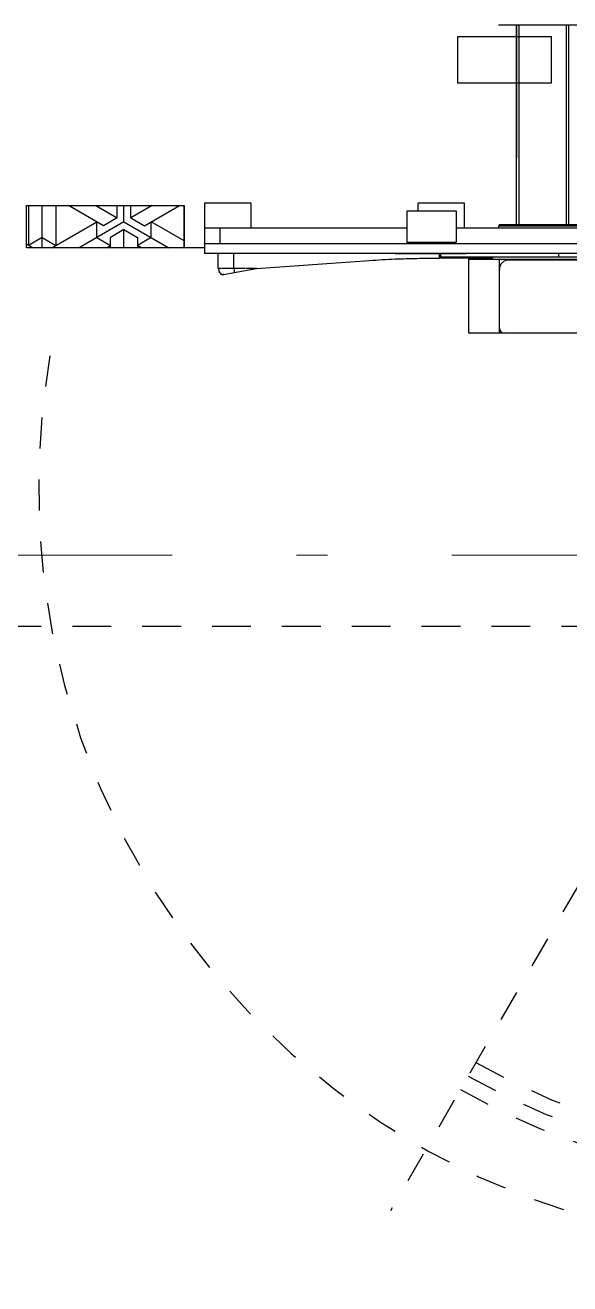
# Model space of a CAD drawing. Header units: metres. Extents: x -22 to 564, y 0 to 143.
# Drawn here: x 38.543 to 40.297, y 46.629 to 50.682 of the extents above; entities that cross this region are included whole.
import ezdxf
from ezdxf.xclip import XClip

# ---------------------------------------------------------------- set-up
doc = ezdxf.new("R2010")
doc.units = ezdxf.units.M
doc.header["$XCLIPFRAME"] = 2
for name, pattern in [('EJES630', [6.3, 5.5, -0.4, 0, -0.4]), ('XREF PB NEURO-ONCOLOGIA$0$CONJUNTO TLAHUAC$0$HIDDEN2', [0.1875, 0.125, -0.0625]), ('XREF PB NEURO-ONCOLOGIA$0$XREF PB NEURO-ONCOLOGIA$0$Dash', [6.35, 3.175, -3.175]), ('XREF PB NEURO-ONCOLOGIA$0$XREF PB NEURO-ONCOLOGIA$0$Dash - Tight', [4.5, 3, -1.5]), ('XREF PB NEURO-ONCOLOGIA$0$XREF PB NEURO-ONCOLOGIA$0$Dash dot', [15.875, 6.35, -4.7625, 0, -4.7625])]:
    doc.linetypes.add(name, pattern=pattern)
doc.layers.add('EJES', color=11, linetype='EJES630', lineweight=0)
for name, color, linetype in [('XREF  PB CONJ$0$PARQUE', 251, 'Continuous'), ('XREF PB NEURO-ONCOLOGIA$0$EQUIPO', 8, 'Continuous'), ('XREF PB NEURO-ONCOLOGIA$0$PROYECCIÓN', 8, 'XREF PB NEURO-ONCOLOGIA$0$CONJUNTO TLAHUAC$0$HIDDEN2')]:
    doc.layers.add(name, color=color, linetype=linetype)

# ---------------------------------------------------------------- blocks, each defined once
blk = doc.blocks.new('*U219')
at = {"color": 0}
for p, q in [((-1283, 1126.7), (-1283, -1117.3)), ((-1936.2, 997.9), (-1936.2, -981.5)), ((-1294.3, -979.3), (-1294.3, 995.9)), ((-1293.2, 997), (-1293.2, -980.6)), ((-1289.1, 999.1), (-1289.1, -982.7)), ((-1233.4, -1929.3), (-1233.4, -1)), ((-1201.7, -1), (-1201.7, -1929.3)), ((-1189.2, -1), (-1189.2, -1169.2)), ((-1182.3, -268.5), (-1182.3, -1079.6)), ((-1180.3, -659.7), (-1180.3, -949.7)), ((-945.3, -679.7), (-945.3, -1079.6)), ((-1294.3, -755.7), (-1936.2, -755.7)), ((-1294.3, -763.8), (-1936.2, -763.8)), ((-1201.7, -788.9), (-1189.2, -788.9)), ((-1294.3, -916.1), (-1936.2, -916.1)), ((-1294.3, -924.2), (-1936.2, -924.2)), ((-1936.2, -924.8), (-1509.7, -924.8)), ((-1183.5, -1079.6), (-1183.5, -910.1)), ((-1936.2, -981.5), (-1937.1, -982.5)), ((-1292.8, -980.6), (-1294.3, -979.3)), ((-1293.2, -980.4), (-1288.7, -980.4)), ((-1289.1, -982.5), (-1283, -982.5)), ((-1189.2, -1001.4), (-1186.2, -1001.4)), ((-1186.2, -1001.4), (-1186.2, -1173.8)), ((-945.3, -979.7), (-1183.5, -979.7)), ((-1186.2, -1050.7), (-1183.5, -1050.7)), ((-1363, -1092.3), (-1363, -1242.3)), ((-1283, -1092.3), (-1363, -1092.3)), ((-1201.7, -1087.4), (-1200.1, -1087.4)), ((-1200.1, -1087.4), (-1200.1, -1315)), ((-1183.5, -1079.6), (-945.3, -1079.6)), ((-1338, -1117.3), (-1338, -1277.3)), ((-1238, -1117.3), (-1338, -1117.3)), ((-1238, -1277.3), (-1238, -1117.3)), ((-1233.4, -1172.3), (-1238, -1172.3)), ((-1200.1, -1169.2), (-1189.2, -1169.2)), ((-1200.1, -1169.7), (-1186.2, -1169.7)), ((-1200.1, -1173.9), (-1186.2, -1173.9)), ((-1363, -1242.3), (-1338, -1242.3)), ((-1238, -1222.3), (-1233.4, -1222.3)), ((-1338, -1277.3), (-1238, -1277.3)), ((-1283, -1277.3), (-1283, -1929.3)), ((-1201.7, -1315), (-1200.1, -1315)), ((-1153.4, -1761.5), (-1178.9, -1399.1)), ((-1363, -1779.3), (-1363, -1929.3)), ((-1283, -1779.3), (-1363, -1779.3)), ((-1153.4, -1761.5), (-1153.4, -1795.1)), ((-1139.7, -1833.9), (-1153.4, -1761.5)), ((-1153.4, -1797.7), (-1153.4, -1828.7)), ((-1201.7, -1835.5), (-1153.4, -1835.5)), ((-1153.4, -1829), (-1153.4, -1857.9)), ((-1153.4, -1833.9), (-1139.7, -1833.9)), ((-1153.4, -1858.2), (-1153.4, -1874.7)), ((-1133.4, -1867.1), (-1139.7, -1833.9)), ((-1233.4, -1879.3), (-1283, -1879.3)), ((-1153.4, -1885.6), (-1201.7, -1885.6)), ((-1201.7, -1886.4), (-1153.4, -1886.4)), ((-1153.4, -1876.5), (-1153.4, -1880.4)), ((-1153.4, -1880.5), (-1153.4, -1884.1)), ((-1153.4, -1885.1), (-1153.4, -1885.6)), ((-1363, -1929.3), (-1201.7, -1929.3)), ((-1220, -1929.3), (-1220, -1995.3)), ((-1219.8, -1995.3), (-1354.8, -1995.3))]:
    blk.add_line(p, q, dxfattribs=at)
for centre, radius, start, end in [((-1150.3, -949.7), 30, 180, 270), ((-960.3, -964.7), 15, 270, 0)]:
    blk.add_arc(centre, radius, start, end, dxfattribs=at)
for points in [[(-1183.7, -1315), (-1184.6, -1291.4), (-1186, -1244.3), (-1186.3, -1197.4), (-1186.2, -1173.9)], [(-1178.9, -1399.1), (-1179.9, -1385.1), (-1181.7, -1357.1), (-1183.1, -1329), (-1183.7, -1315)], [(-1141.9, -1881.7), (-1140.3, -1881), (-1137.5, -1879), (-1135, -1875.8), (-1133.4, -1871.8), (-1133.2, -1868.7), (-1133.4, -1867.1)], [(-1139.2, -1880.2), (-1140.1, -1880.8), (-1141, -1881.3), (-1141.9, -1881.7)], [(-1134, -1873), (-1134.3, -1874), (-1135.1, -1875.8), (-1136.3, -1877.4), (-1137, -1878.2)], [(-1133.4, -1867.1), (-1133.3, -1868.1), (-1133.3, -1869.1), (-1133.4, -1870.1)]]:
    blk.add_open_spline(points, degree=3, dxfattribs=at)
blk.add_open_spline([(-1153.4, -1884.1), (-1152.5, -1884.1), (-1151.2, -1884), (-1149.9, -1883.8), (-1149.2, -1883.7), (-1148.7, -1883.7), (-1148.3, -1883.6), (-1147.7, -1883.5), (-1147.2, -1883.4), (-1146.7, -1883.2), (-1146.3, -1883.1), (-1146, -1883.1), (-1145.7, -1883), (-1145.3, -1882.9), (-1144.8, -1882.7), (-1144.3, -1882.6), (-1143.3, -1882.2), (-1142.5, -1881.9), (-1141.9, -1881.7)], degree=3, knots=[-1, -1, -1, -1, -0.875, -0.8125, -0.78125, -0.75, -0.71875, -0.6875, -0.625, -0.5625, -0.53125, -0.5, -0.46875, -0.4375, -0.375, -0.3125, -0.25, 0, 0, 0, 0], dxfattribs=at)
blk = doc.blocks.new('*U217')
at = {"color": 5, "linetype": 'XREF PB NEURO-ONCOLOGIA$0$XREF PB NEURO-ONCOLOGIA$0$Dash - Tight', "ltscale": 10}
blk.add_line((0, 0), (2261.3, -1305.6), dxfattribs=at)
at = {"color": 5, "linetype": 'XREF PB NEURO-ONCOLOGIA$0$XREF PB NEURO-ONCOLOGIA$0$Dash', "ltscale": 10}
for centre, radius, start, end in [((-67.2, 5.6), 2445.1, 260, 100), ((0, 0), 2160, 330, 30), ((0, 0), 2060, 329.9999, 30.0002)]:
    blk.add_arc(centre, radius, start, end, dxfattribs=at)
at = {"color": 5, "linetype": 'XREF PB NEURO-ONCOLOGIA$0$XREF PB NEURO-ONCOLOGIA$0$Dash dot', "ltscale": 10}
blk.add_arc((0, 0), 2110, 330, 30, dxfattribs=at)
blk = doc.blocks.new('XREF PB NEURO-ONCOLOGIA')
at = {"layer": 'XREF PB NEURO-ONCOLOGIA$0$EQUIPO', "transparency": 33554687}
h = blk.add_hatch(dxfattribs=at)
h.set_pattern_fill('ESCHER', color=8, scale=0.01, angle=180)
h.set_pattern_definition([(240, (52.79168, 74.11586), (0.3048, 7e-11), [0.2794, -0.0254]), (360, (52.79168, 74.11586), (-0.1524, 0.2639645), [0.2794, -0.0254]), (120, (52.79168, 74.11586), (-0.3048, 7e-11), [0.2794, -0.0254]), (240, (52.76628, 74.11586), (0.3048, 7e-11), [0.0508, -0.254]), (120, (52.76628, 74.11586), (-0.3048, 7e-11), [0.0508, -0.254]), (240, (52.80438, 74.09387), (0.3048, 7e-11), [0.0508, -0.254]), (360, (52.80438, 74.09387), (-0.1524, 0.2639645), [0.0508, -0.254]), (120, (52.80438, 74.13786), (-0.3048, 7e-11), [0.0508, -0.254]), (360, (52.80438, 74.13786), (-0.1524, 0.2639645), [0.0508, -0.254]), (240, (52.89328, 74.11586), (0.3048, 7e-11), [0.0508, -0.254]), (120, (52.89328, 74.11586), (-0.3048, 7e-11), [0.0508, -0.254]), (240, (52.74088, 74.20385), (0.3048, 7e-11), [0.0508, -0.254]), (360, (52.74088, 74.20385), (-0.1524, 0.2639645), [0.0508, -0.254]), (120, (52.74088, 74.02788), (-0.3048, 7e-11), [0.0508, -0.254]), (360, (52.74088, 74.02788), (-0.1524, 0.2639645), [0.0508, -0.254]), (180, (52.74088, 74.07187), (0.1524, -0.2639645), [0.1778, -0.127]), (180, (52.74088, 74.15986), (0.1524, -0.2639645), [0.1778, -0.127]), (300, (52.77898, 74.04987), (0.3048, -7e-11), [0.1778, -0.127]), (300, (52.85518, 74.09387), (0.3048, -7e-11), [0.1778, -0.127]), (60, (52.85518, 74.13786), (-0.1524, 0.2639645), [0.1778, -0.127]), (60, (52.77898, 74.18185), (-0.1524, 0.2639645), [0.1778, -0.127])])
h.paths.add_polyline_path([(16.6277, 6.4464), (16.4917, 6.4464), (16.4917, 6.9542), (16.6277, 6.9542)])
at = {"layer": 'XREF PB NEURO-ONCOLOGIA$0$EQUIPO', "color": 8, "elevation": 0}
blk.add_lwpolyline([(16.4917, 6.4464), (16.4917, 6.9542), (16.6277, 6.9542), (16.6277, 6.4464)], close=True, dxfattribs=at)
at = {"layer": 'XREF PB NEURO-ONCOLOGIA$0$EQUIPO', "color": 8, "ltscale": 100, "elevation": 0}
blk.add_lwpolyline([(17.1717, 5.2646), (17.0217, 5.2646), (17.0217, 5.5646), (17.1717, 5.5646)], close=True, dxfattribs=at)
at = {"layer": 'XREF PB NEURO-ONCOLOGIA$0$PROYECCIÓN'}
blk.add_line((15.2717, 1.0562, 0), (15.2717, 7.8562, 0), dxfattribs=at)
at = {"layer": 'XREF PB NEURO-ONCOLOGIA$0$EQUIPO', "color": 8, "xscale": 0.0009999999999940395, "yscale": 0.0009999999999940395, "zscale": 0.0009999999999940395, "rotation": 180}
for name, p in [('*U217', (15.6517, 4.4762, 0)), ('*U219', (15.2717, 4.4512, 0))]:
    blk.add_blockref(name, p, dxfattribs=at)
blk = doc.blocks.new('XREF  PB CONJ')
at = {"layer": 'XREF  PB CONJ$0$PARQUE', "true_color": 0x136734}
h = blk.add_hatch(dxfattribs=at)
h.set_pattern_fill('CROSS', color=116, scale=0.02, angle=90)
edge = h.paths.add_edge_path()
edge.add_line((3.5883, 104.6056), (1.6936, 104.3684))
edge.add_line((1.6936, 104.3684), (2.4784, 17.6083))
edge.add_line((2.4784, 17.6083), (97.731, 17.9336))
edge.add_arc((97.7247, 19.237), 1.3034, 270.2752, 363.1006)
edge.add_line((99.0262, 19.3075), (96.4762, 19.3078))
edge.add_line((96.4762, 19.3078), (96.602, 20.224))
edge.add_line((96.602, 20.224), (62.4128, 20.224))
edge.add_arc((58.6329, 24.6535), 5.8231, 229.52466, 310.47534, ccw=False)
edge.add_line((54.8531, 20.224), (26.2527, 20.2188))
edge.add_line((26.2527, 20.2188), (4.2837, 20.0304))
edge.add_line((4.2837, 20.0304), (4.055, 46.6913))
edge.add_line((4.055, 46.6913), (2.3881, 46.6912))
edge.add_line((2.3881, 46.6912), (2.3881, 54.8033))
edge.add_line((2.3881, 54.8033), (3.9854, 54.8034))
edge.add_line((3.9854, 54.8034), (3.7464, 82.6679))
edge.add_line((3.7464, 82.6679), (3.6185, 95.2556))
edge.add_line((3.6185, 95.2556), (3.5883, 104.6056))

msp = doc.modelspace()

# ---------------------------------------------------------------- block references
at = {"rotation": 90}
msp.add_blockref('XREF PB NEURO-ONCOLOGIA', (45.501, 33.4734), dxfattribs=at)

# ---------------------------------------------------------------- next in the draw order: block references
ref = msp.add_blockref('XREF  PB CONJ', (67.8976, 28.71, 0), dxfattribs=dict(rotation=89.50849308405942))
XClip(ref).set_block_clipping_path([(-2.936402334, 82.9334608569), (21.1250270707, 82.9334608569), (21.1250270707, 49.0397586863), (26.6296707885, 49.0397586863), (26.6284018429, 17.4712422498), (-2.8531787476, 17.4341989701)])

# ---------------------------------------------------------------- next in the draw order: linework, layer by layer
at = {"layer": 'EJES'}
msp.add_line((20.7166, 48.9751), (52.7399, 48.9751), dxfattribs=at)

doc.saveas('drawing.dxf')
